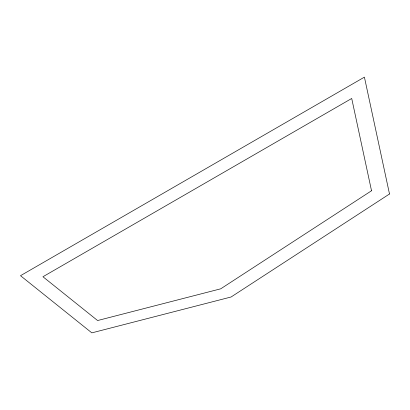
<?xml version="1.0" encoding="UTF-8"?>
<svg xmlns="http://www.w3.org/2000/svg" width="410" height="410" viewBox="0 0 410 410"><rect width="100%" height="100%" fill="white"/><g stroke="black" fill="none" stroke-linecap="round" stroke-linejoin="round"><path stroke-width="0.61" d="M371.527 190.763L220.718 288.819L97.6 320.538L42.942 276.74L351.713 98.472L371.527 190.763M389.5 193.991L231.086 296.994L91.84 332.864L20.5 275.694L364.418 77.136L389.5 193.991"/></g></svg>
